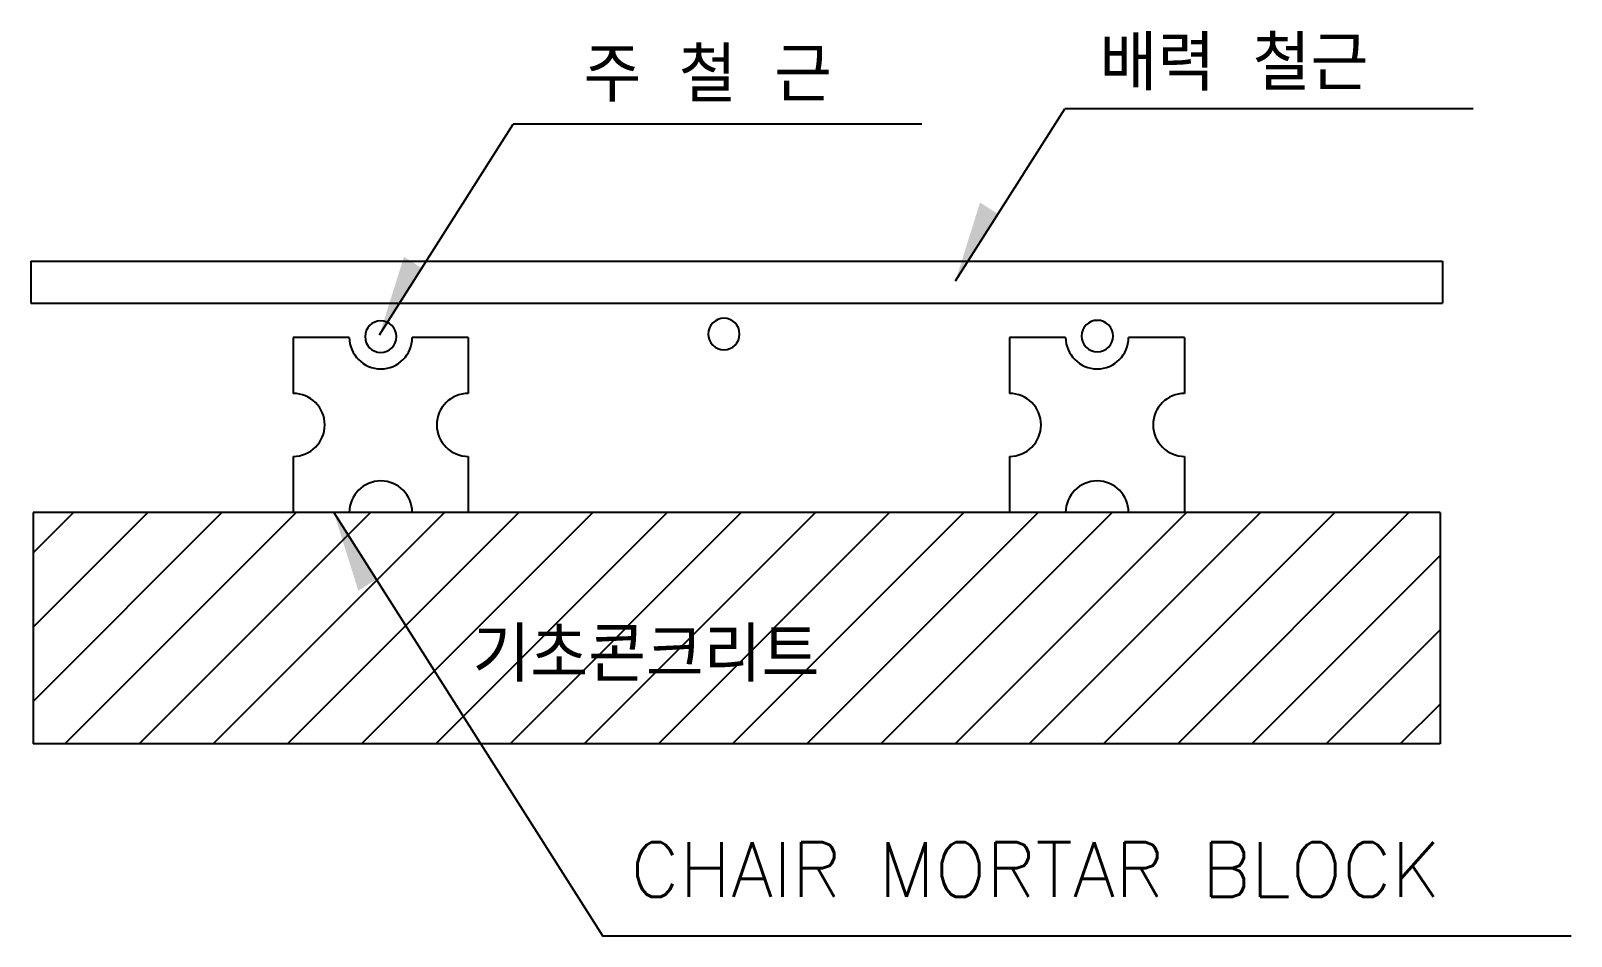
# Model space of a CAD drawing. Extents: x 0 to 3524, y 0 to 2070.
import ezdxf
from ezdxf.enums import TextEntityAlignment as Align

# ---------------------------------------------------------------- set-up
doc = ezdxf.new("R2010")
doc.units = 0
doc.header["$MEASUREMENT"] = 0
doc.layers.get('0').update_dxf_attribs({"linetype": 'CONTINUOUS'})
for name, color, linetype in [('CS-CONC', 6, 'CONTINUOUS'), ('CS-DIML', 1, 'CONTINUOUS'), ('CS-HATH', 1, 'CONTINUOUS')]:
    doc.layers.add(name, color=color, linetype=linetype)
doc.styles.add('GHS', font='romans.shx', dxfattribs={"bigfont": 'whgtxt.shx'})

# ---------------------------------------------------------------- blocks, each defined once
blk = doc.blocks.new('BLOCK_COVER')
at = {"layer": 'CS-CONC'}
for p, q in [((0, 1543.5), (0, 1447.5)), ((0, 1543.5), (3229.1, 1543.5)), ((3229.1, 1543.5), (3229.1, 1447.5)), ((0, 1447.5), (3229.1, 1447.5)), ((600.4, 1369.1), (600.4, 1240.9)), ((728.6, 1369.1), (600.4, 1369.1)), ((1000.8, 1369.1), (872.6, 1369.1)), ((1000.8, 1369.1), (1000.8, 1240.9)), ((2239, 1369.1), (2239, 1240.9)), ((2367.2, 1369.1), (2239, 1369.1)), ((2639.4, 1369.1), (2511.2, 1369.1)), ((2639.4, 1369.1), (2639.4, 1240.9)), ((600.4, 1096.9), (600.4, 968.8)), ((1000.8, 1096.9), (1000.8, 968.8)), ((2239, 1096.9), (2239, 968.8)), ((2639.4, 1096.9), (2639.4, 968.8)), ((5.4, 968.8), (5.4, 439.7)), ((3223.7, 968.8), (5.4, 968.8)), ((3223.7, 968.8), (3223.7, 439.7)), ((3223.7, 439.7), (5.4, 439.7))]:
    blk.add_line(p, q, dxfattribs=at)
for centre, radius, start, end in [((1585.4, 1376.6), 36, 0, 180), ((800.6, 1370.8), 36, 0, 180), ((1585.4, 1376.6), 36, 180, 0), ((2439.6, 1372), 36, 0, 180), ((800.6, 1369.1), 72, 180, 0), ((800.6, 1370.8), 36, 180, 0), ((2439.2, 1369.1), 72, 180, 0), ((2439.6, 1372), 36, 180, 0), ((600.4, 1168.9), 72, 270, 90), ((1000.8, 1168.9), 72, 90, 270), ((2239, 1168.9), 72, 270, 90), ((2639.4, 1168.9), 72, 90, 270), ((800.6, 968.8), 72, 0, 180), ((2439.2, 968.8), 72, 0, 180)]:
    blk.add_arc(centre, radius, start, end, dxfattribs=at)
at = {"layer": 'CS-DIML'}
for p, q in [((2115.3, 1498.3), (2365, 1891.5)), ((3299.5, 1891.5), (2365, 1891.5)), ((797.5, 1374.5), (1103.7, 1856.9)), ((2038.3, 1856.9), (1103.7, 1856.9)), ((693.1, 968.8), (1308.2, 0)), ((3523.7, 0), (1308.2, 0))]:
    blk.add_line(p, q, dxfattribs=at)
for points in [[(2115.3, 1498.3), (2171.4, 1677.2), (2212.4, 1651.2)], [(797.5, 1374.5), (853.6, 1553.4), (894.5, 1527.4)], [(693.1, 968.8), (749.2, 789.9), (790.2, 815.9)]]:
    blk.add_solid(points, dxfattribs=at)
at = {"layer": 'CS-HATH'}
for p, q in [((5.4, 536.9), (437.3, 968.8)), ((5.4, 706.6), (267.6, 968.8)), ((5.4, 876.3), (97.9, 968.8)), ((78, 439.7), (607, 968.8)), ((247.7, 439.7), (776.7, 968.8)), ((417.4, 439.7), (946.4, 968.8)), ((587.1, 439.7), (1116.1, 968.8)), ((756.8, 439.7), (1285.8, 968.8)), ((926.5, 439.7), (1455.5, 968.8)), ((1096.2, 439.7), (1625.2, 968.8)), ((1265.9, 439.7), (1794.9, 968.8)), ((1435.6, 439.7), (1964.6, 968.8)), ((1605.3, 439.7), (2134.4, 968.8)), ((1775, 439.7), (2304.1, 968.8)), ((1944.7, 439.7), (2473.8, 968.8)), ((2114.4, 439.7), (2643.5, 968.8)), ((2284.1, 439.7), (2813.2, 968.8)), ((2453.9, 439.7), (2982.9, 968.8)), ((2623.6, 439.7), (3152.6, 968.8)), ((2793.3, 439.7), (3223.7, 870.2)), ((2963, 439.7), (3223.7, 700.5)), ((3132.7, 439.7), (3223.7, 530.8))]:
    blk.add_line(p, q, dxfattribs=at)
at = {"layer": 'CS-DIML', "style": 'GHS'}
for s, p in [('주 철 근', (1264.4, 1907.3)), ('배력 철근', (2445, 1933.3)), ('기초콘크리트', (1010.3, 581.6))]:
    blk.add_text(s, height=125, dxfattribs=at).set_placement(p)
blk.add_text('CHAIR MORTAR BLOCK', height=125, dxfattribs=at).set_placement((1371.4, 52.2), align=Align.BOTTOM_LEFT)

msp = doc.modelspace()

# ---------------------------------------------------------------- block references
msp.add_blockref('BLOCK_COVER', (0, 0))

doc.saveas('drawing.dxf')
